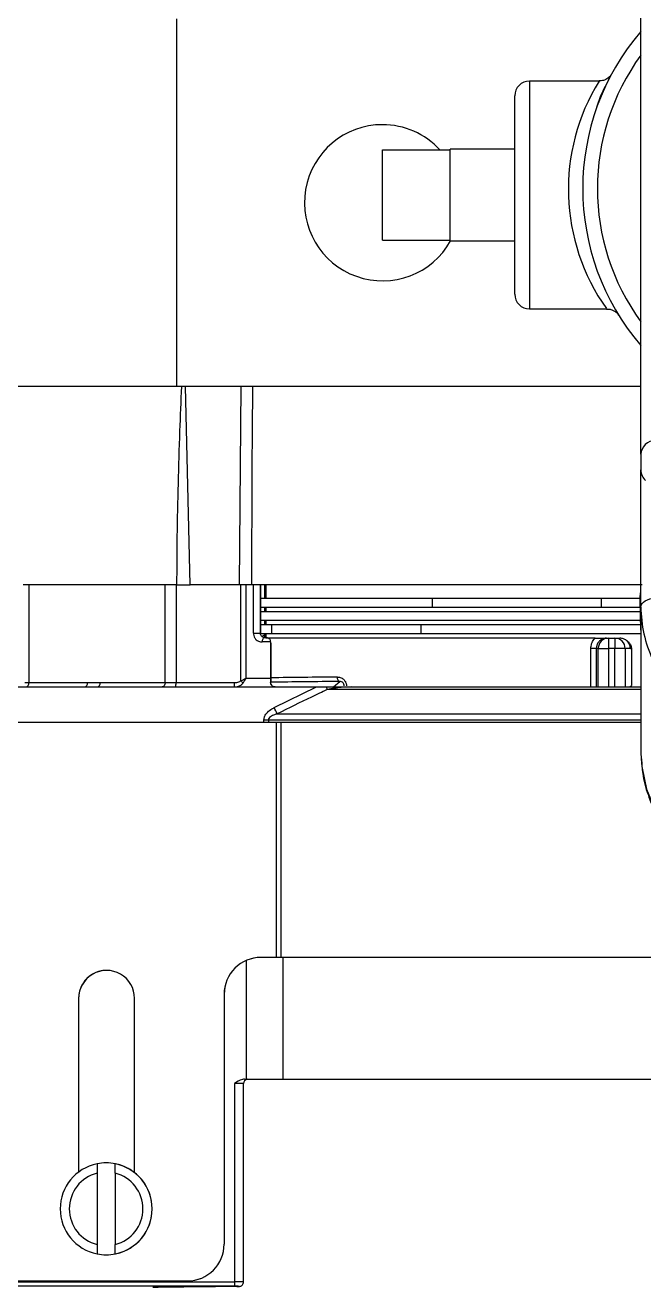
# Model space of a CAD drawing. Extents: x 7 to 135, y 3 to 97.
# Drawn here: x 54.481 to 56.585, y 80.992 to 85.283 of the extents above; entities that cross this region are included whole.
import ezdxf

# ---------------------------------------------------------------- set-up
doc = ezdxf.new("R2010")
doc.units = 0
doc.header["$MEASUREMENT"] = 0
doc.layers.add('OBJECT', color=7, linetype='CONTINUOUS')

msp = doc.modelspace()

# ---------------------------------------------------------------- linework, layer by layer
at = {"layer": 'OBJECT'}
for p, q in [((56.5754, 83.8236), (56.5754, 85.7068)), ((54.9964, 84.0543), (54.9964, 85.3043)), ((56.433, 85.0931), (56.1964, 85.0931)), ((56.1964, 85.0931), (56.1964, 84.3181)), ((56.1464, 84.3681), (56.1464, 85.0431)), ((55.6964, 84.5516), (55.6964, 84.8596)), ((55.6964, 84.8596), (55.9264, 84.8596)), ((56.1464, 84.8616), (55.9264, 84.8616)), ((55.9264, 84.8596), (55.9264, 84.8616)), ((55.9264, 84.7305), (55.9264, 84.8596)), ((55.9264, 84.6807), (55.9264, 84.7305)), ((55.9264, 84.5516), (55.9264, 84.6807)), ((55.6964, 84.5516), (55.9264, 84.5516)), ((55.9264, 84.5496), (55.9264, 84.5516)), ((55.9264, 84.5496), (56.1464, 84.5496)), ((56.1964, 84.3181), (56.4581, 84.3181)), ((54.9964, 84.0543), (53.3084, 84.0543)), ((56.5754, 84.0543), (54.9964, 84.0543)), ((55.0414, 83.3793), (55.0265, 84.0543)), ((55.2138, 84.0543), (55.2091, 83.3793)), ((56.5754, 83.8236), (56.5754, 83.7708)), ((56.5754, 83.3054), (56.5754, 83.7708)), ((54.9969, 83.3793), (54.4738, 83.3793)), ((54.4933, 83.3793), (54.4933, 83.0473)), ((54.9565, 83.0473), (54.9565, 83.3793)), ((54.9937, 83.3793), (54.9937, 83.0473)), ((55.2091, 83.3793), (55.0414, 83.3793)), ((55.2147, 83.0537), (55.2147, 83.3793)), ((55.2317, 83.3793), (55.2317, 83.0623)), ((56.5791, 83.3793), (55.2508, 83.3793)), ((55.2572, 83.215), (55.2572, 83.3793)), ((55.2809, 83.3793), (55.2809, 83.215)), ((55.2811, 83.2135), (55.2811, 83.3793)), ((55.2948, 83.3793), (55.2948, 83.3332)), ((55.2993, 83.3793), (55.2993, 83.3332)), ((55.8659, 83.3332), (55.2811, 83.3332)), ((55.8659, 83.3032), (55.8659, 83.3332)), ((56.4409, 83.3332), (55.8659, 83.3332)), ((56.4409, 83.3032), (56.4409, 83.3332)), ((56.5754, 83.3332), (56.4409, 83.3332)), ((56.5725, 83.3403), (56.5754, 83.3567)), ((56.5725, 83.3347), (56.5725, 83.3399)), ((56.5754, 83.3332), (56.5725, 83.3332)), ((56.5754, 83.2257), (56.5726, 83.3316)), ((55.8659, 83.3032), (55.2811, 83.3032)), ((56.5737, 83.2883), (55.2811, 83.2883)), ((55.2948, 83.3032), (55.2948, 83.2883)), ((55.2993, 83.3032), (55.2993, 83.2883)), ((56.4409, 83.3032), (55.8659, 83.3032)), ((56.5754, 83.3032), (56.4409, 83.3032)), ((56.5754, 83.3054), (56.5754, 83.1797)), ((56.5745, 83.2583), (55.2811, 83.2583)), ((55.3201, 83.2434), (55.2811, 83.2434)), ((55.2948, 83.2583), (55.2948, 83.2434)), ((55.2993, 83.2583), (55.2993, 83.2434)), ((55.3201, 83.2134), (55.3201, 83.2434)), ((55.8276, 83.2434), (55.3201, 83.2434)), ((55.8276, 83.2134), (55.8276, 83.2434)), ((56.5754, 83.2434), (55.8276, 83.2434)), ((55.2572, 83.215), (55.2809, 83.215)), ((55.2809, 83.215), (55.2811, 83.2135)), ((55.2811, 83.2135), (55.2811, 83.2133)), ((55.2814, 83.2114), (55.2811, 83.2133)), ((55.3201, 83.2134), (55.2816, 83.2134)), ((55.2948, 83.2101), (55.2947, 83.1983)), ((55.2948, 83.2134), (55.2948, 83.2133)), ((55.2948, 83.2133), (55.2948, 83.2101)), ((55.2993, 83.2134), (55.2993, 83.1983)), ((56.4194, 83.1983), (55.2998, 83.1983)), ((55.8276, 83.2134), (55.3201, 83.2134)), ((56.5754, 83.2134), (55.8276, 83.2134)), ((56.4586, 83.1983), (56.4651, 83.1983)), ((56.4651, 83.1983), (56.4869, 83.1983)), ((56.4869, 83.1983), (56.5042, 83.1983)), ((55.3162, 83.1836), (55.3156, 83.1881)), ((55.3157, 83.186), (55.3157, 83.1857)), ((55.3164, 83.1815), (55.3157, 83.186)), ((55.3157, 83.1857), (55.3157, 83.0623)), ((55.3164, 83.1815), (55.3164, 83.0473)), ((55.3164, 83.1815), (55.3164, 83.1815)), ((56.4237, 83.1633), (56.4051, 83.1633)), ((56.4051, 83.0323), (56.4051, 83.1633)), ((56.4301, 83.1633), (56.4237, 83.1633)), ((56.4237, 83.1633), (56.4237, 83.0323)), ((56.4301, 83.1633), (56.465, 83.1633)), ((56.4301, 83.0323), (56.4301, 83.1633)), ((56.4868, 83.1633), (56.465, 83.1633)), ((56.465, 83.1633), (56.465, 83.0323)), ((56.5219, 83.1633), (56.4868, 83.1633)), ((56.4868, 83.0323), (56.4868, 83.1633)), ((56.5238, 83.1922), (56.5199, 83.1941)), ((56.5392, 83.1633), (56.5219, 83.1633)), ((56.5219, 83.1633), (56.5219, 83.0323)), ((56.5432, 83.1612), (56.5432, 83.0373)), ((56.5754, 83.1797), (56.5754, 82.8098)), ((54.4323, 83.0323), (55.4721, 83.0323)), ((54.4796, 83.0473), (54.4933, 83.0473)), ((54.4933, 83.0473), (54.693, 83.0473)), ((54.7359, 83.0473), (54.9565, 83.0473)), ((54.9565, 83.0473), (54.9937, 83.0473)), ((54.9937, 83.0473), (55.1932, 83.0473)), ((55.2317, 83.0623), (55.3157, 83.0623)), ((55.3157, 83.0473), (55.3164, 83.0473)), ((55.3277, 82.9623), (55.4721, 83.0323)), ((55.4721, 83.0323), (55.5045, 83.0323)), ((55.529, 83.0323), (55.5505, 83.0511)), ((55.5921, 83.0323), (56.5754, 83.0323)), ((56.5378, 83.0323), (56.5432, 83.0373)), ((56.5754, 83.0235), (55.5085, 83.0235)), ((55.3383, 82.9411), (56.5754, 82.9411)), ((54.4291, 82.9123), (55.3347, 82.9123)), ((55.3079, 82.9199), (55.2928, 82.9199)), ((55.2928, 82.9123), (55.2928, 82.9199)), ((56.5754, 82.9199), (55.3079, 82.9199)), ((55.3079, 82.9199), (55.3079, 82.9123)), ((55.3347, 82.9123), (55.3347, 82.1123)), ((55.3347, 82.9123), (55.3506, 82.9123)), ((55.3506, 82.9123), (55.3506, 82.1123)), ((55.3506, 82.9123), (56.5754, 82.9123)), ((56.5754, 82.8098), (56.5759, 82.7883)), ((55.2338, 81.6983), (55.2338, 82.1024)), ((55.3347, 82.1123), (55.2824, 82.1123)), ((55.3506, 82.1123), (55.3347, 82.1123)), ((56.9564, 82.1123), (55.3506, 82.1123)), ((55.3571, 82.1123), (55.3571, 81.6983)), ((54.6624, 81.9733), (54.6624, 81.3823)), ((54.6624, 81.9733), (54.6625, 81.9733)), ((54.6625, 81.9733), (54.6625, 81.3824)), ((54.8524, 81.3806), (54.8524, 81.9733)), ((55.1574, 81.9873), (55.1574, 81.1373)), ((55.1575, 81.9873), (55.1574, 81.9873)), ((55.1575, 81.9873), (55.1575, 81.1373)), ((55.2264, 81.6983), (55.2338, 81.6983)), ((55.2338, 81.6983), (55.3015, 81.6983)), ((55.3015, 81.6983), (56.9464, 81.6983)), ((55.1927, 81.6833), (55.1927, 81.009)), ((55.2232, 81.6833), (55.1927, 81.6833)), ((55.2232, 81.0087), (55.2232, 81.6833)), ((54.7251, 81.4104), (54.725, 81.3786)), ((54.7252, 81.4104), (54.7251, 81.4104)), ((54.7252, 81.4104), (54.7252, 81.1041)), ((54.7564, 81.4135), (54.7562, 81.4135)), ((54.787, 81.3786), (54.7871, 81.4104)), ((54.7871, 81.4104), (54.7872, 81.4104)), ((54.725, 81.3786), (54.725, 81.1359)), ((54.787, 81.3786), (54.787, 81.1359)), ((54.725, 81.1359), (54.7251, 81.1041)), ((54.7251, 81.1041), (54.7252, 81.1041)), ((54.7562, 81.101), (54.7564, 81.101)), ((54.7871, 81.1041), (54.787, 81.1359)), ((54.7872, 81.1041), (54.7871, 81.1041)), ((55.1574, 81.1373), (55.1575, 81.1373)), ((54.4291, 81.0123), (55.0324, 81.0123)), ((54.4323, 81.009), (55.1927, 81.009)), ((55.0325, 81.0123), (55.0324, 81.0123)), ((55.1928, 80.994), (54.4323, 80.994))]:
    msp.add_line(p, q, dxfattribs=at)
at = {"layer": 'OBJECT', "flags": 128}
for points in [[(56.5754, 83.3054), (56.5763, 83.311), (56.5792, 83.3163), (56.5838, 83.3213), (56.59, 83.3256), (56.5976, 83.3292), (56.6062, 83.3319), (56.6156, 83.3335), (56.6254, 83.334)], [(55.2873, 83.1854), (55.2874, 83.1883), (55.2879, 83.1912), (55.2887, 83.1938), (55.2897, 83.1961), (55.291, 83.1979), (55.2925, 83.1993), (55.2941, 83.2001), (55.2958, 83.2004)], [(56.5432, 83.1612), (56.5413, 83.1621), (56.5392, 83.1633)], [(54.9565, 83.0473), (54.9563, 83.0444), (54.9557, 83.0415), (54.9548, 83.039), (54.9536, 83.0367), (54.9522, 83.0348), (54.9505, 83.0334), (54.9487, 83.0326), (54.9469, 83.0323)], [(55.5505, 83.0511), (55.549, 83.0515), (55.5476, 83.0523), (55.5463, 83.0537), (55.5452, 83.0556), (55.5442, 83.0579), (55.5435, 83.0604), (55.543, 83.0632), (55.5429, 83.0661)], [(56.5759, 82.7883), (56.5781, 82.7617), (56.5943, 82.6851), (56.6245, 82.6115), (56.668, 82.5425), (56.7239, 82.4797), (56.7908, 82.4246), (56.8671, 82.3785), (56.9511, 82.3425), (57.0408, 82.3173), (57.1342, 82.3037), (57.229, 82.3018), (57.323, 82.3118), (57.4141, 82.3334), (57.5001, 82.3661), (57.5791, 82.4092), (57.6491, 82.4616), (57.7085, 82.5221), (57.756, 82.5894), (57.7905, 82.6617), (57.8111, 82.7376), (57.8174, 82.8098)]]:
    msp.add_lwpolyline(points, dxfattribs=at)
at = {"layer": 'OBJECT'}
for centre, radius, start, end in [((57.1964, 84.7278), 0.819, 139.3094, 220.6906), ((57.1964, 84.7278), 0.769, 143.8565, 216.1435), ((56.1964, 85.0431), 0.05, 90, 180), ((57.0282, 84.7251), 0.6997, 148.268, 215.4449), ((55.6964, 84.6793), 0.2655, 90, 330.7571), ((55.6964, 84.6793), 0.2655, 42.773, 90), ((56.1964, 84.3681), 0.05, 180, 270), ((56.6254, 83.7708), 0.05, 180, 226.8214), ((57.0054, 83.3069), 0.4301, 180.2014, 204.9991), ((56.4651, 83.1633), 0.035, 90.0032, 180.0032), ((59.9829, 83.172), 3.5179, 179.5725, 180.1425), ((60.0047, 83.172), 3.5179, 179.5725, 180.1425), ((56.4869, 83.1633), 0.035, 359.98, 89.98), ((54.4798, 83.0458), 0.0136, 278.2877, 6.3877), ((54.6797, 83.0455), 0.0134, 281.0201, 7.8548), ((54.7226, 83.0454), 0.0134, 281.6488, 8.1572), ((54.8054, 83.0435), 0.1883, 356.575, 1.1405), ((55.0049, 83.0435), 0.1883, 356.575, 1.1405), ((54.6817, 82.6146), 0.6906, 38.572, 39.4873), ((55.3307, 83.0473), 0.015, 200.3177, 270), ((50.0074, 80.4886), 6.0571, 24.74034, 24.83189), ((47.2202, 78.9101), 9.0638, 26.4063, 26.55611), ((55.2824, 81.9873), 0.125, 90.0001, 180.0001), ((55.2825, 81.9873), 0.125, 90.0001, 180.0001), ((54.7574, 81.9733), 0.095, 359.9999, 180.0001), ((54.7575, 81.9733), 0.095, 90.0001, 180.0001), ((55.2382, 81.6833), 0.015, 97.4705, 180), ((54.7561, 81.2573), 0.1563, 101.4436, 258.5564), ((54.7562, 81.2573), 0.1562, 78.5566, 101.4434), ((54.7564, 81.2573), 0.1563, 270.0001, 89.9999), ((54.7561, 81.2573), 0.1563, 281.4436, 78.5564), ((54.756, 81.2573), 0.1253, 104.3301, 255.6699), ((54.756, 81.2573), 0.1253, 284.3301, 75.6699), ((54.7562, 81.2573), 0.1562, 258.5566, 281.4434), ((55.0324, 81.1373), 0.125, 270.0001, 0.0001), ((55.0325, 81.1373), 0.125, 270.0001, 0.0001), ((56.7624, 81.0053), 1.5696, 179.8663, 180.4138)]:
    msp.add_arc(centre, radius, start, end, dxfattribs=at)
for centre, major_axis, ratio, start_param, end_param in [((56.6254, 83.8236), (0.05, 0), 0.938361, 1.570796, 3.141593), ((56.6913, 83.3399), (0, 0.12), 0.989788, 1.567456, 1.570796), ((56.0842, 81.2707), (2.3173, 0), 0.913664, 1.357205, 1.358461), ((56.6913, 83.3347), (0, 0.12), 0.989788, 1.570796, 1.583887), ((56.6913, 83.3347), (-0.0032, 0.12), 0.989774, 1.557649, 1.570738), ((57.2024, 83.1673), (3.265, 0.0001), 0.017375, 2.194753, 2.199938), ((57.2025, 83.1523), (3.345, -0.0001), 0.017455, 2.175496, 2.177311), ((57.2025, 83.1373), (3.36, -0.0001), 0.017377, 2.167035, 2.177311), ((57.2024, 83.0173), (3.265, 0.0001), 0.017375, 2.103969, 2.186637), ((57.2024, 83.0023), (3.25, 0.0001), 0.017455, 2.103969, 2.189907), ((55.1928, 81.0087), (0.0304, 0), 0.008843, 0, 1.573284), ((57.2025, 80.9382), (3.7397, -0.0002), 0.017455, 2.135529, 2.228925), ((55.1928, 80.9937), (0.0154, 0), 0.017455, 5.277122, 7.85647)]:
    msp.add_ellipse(centre, major_axis=major_axis, ratio=ratio, start_param=start_param, end_param=end_param, dxfattribs=at)
for points, knots in [([(56.423, 84.9957), (56.4239, 84.9988), (56.4355, 85.0398), (56.455, 85.0756), (56.4713, 85.1091), (56.4746, 85.1151), (56.4763, 85.1181)], [0, 0, 0, 0, 0.037849, 0.511768, 0.751933, 1, 1, 1, 1]), ([(56.4684, 85.1083), (56.4667, 85.1066), (56.4611, 85.1007), (56.4488, 85.0945), (56.438, 85.0937), (56.433, 85.0934)], [0, 0, 0, 0, 0.179336, 0.61954, 1, 1, 1, 1]), ([(56.458, 84.3177), (56.4612, 84.3177), (56.4683, 84.3179), (56.4783, 84.3145), (56.4864, 84.3103), (56.4903, 84.3069), (56.4918, 84.3056)], [0, 0, 0, 0, 0.258899, 0.576587, 0.843131, 1, 1, 1, 1]), ([(56.501, 84.2951), (56.5011, 84.295), (56.5018, 84.2938), (56.5003, 84.2961), (56.4951, 84.3051), (56.4923, 84.3098)], [0, 0, 0, 0, 0.07857, 0.511354, 1, 1, 1, 1]), ([(54.9969, 83.3793), (54.9972, 83.4342), (54.9977, 83.5491), (55.0014, 83.7237), (55.0065, 83.8938), (55.0109, 84.0039), (55.013, 84.0543)], [0, 0, 0, 0, 0.24402, 0.510283, 0.77599, 1, 1, 1, 1]), ([(55.254, 84.0543), (55.2536, 84.0085), (55.2523, 83.873), (55.2511, 83.648), (55.2509, 83.4689), (55.2508, 83.3793)], [0, 0, 0, 0, 0.2038319, 0.6019161, 1, 1, 1, 1]), ([(54.9969, 83.3793), (55.0026, 83.3793), (55.0139, 83.3793), (55.03, 83.3793), (55.0391, 83.3793), (55.0414, 83.3793)], [0, 0, 0, 0, 0.425022, 0.850044, 1, 1, 1, 1]), ([(55.2508, 83.3793), (55.2475, 83.3793), (55.2386, 83.3793), (55.2239, 83.3793), (55.2132, 83.3793), (55.2091, 83.3793)], [0, 0, 0, 0, 0.263884, 0.723096, 1, 1, 1, 1]), ([(55.2572, 83.215), (55.2572, 83.2141), (55.2573, 83.21), (55.2593, 83.2027), (55.2652, 83.1937), (55.2748, 83.1867), (55.283, 83.1858), (55.2873, 83.1854)], [0, 0, 0, 0, 0.052631, 0.24013, 0.426923, 0.706347, 1, 1, 1, 1]), ([(55.2958, 83.2004), (55.2937, 83.2006), (55.2898, 83.2009), (55.2851, 83.2042), (55.2823, 83.2082), (55.2812, 83.2114), (55.2809, 83.2135), (55.2809, 83.2146), (55.2809, 83.215)], [0, 0, 0, 0, 0.329498, 0.623499, 0.798895, 0.901792, 0.957376, 1, 1, 1, 1]), ([(55.2866, 83.2038), (55.2876, 83.2046), (55.2898, 83.2067), (55.293, 83.2088), (55.2948, 83.2101)], [0, 0, 0, 0, 0.423533, 1, 1, 1, 1]), ([(55.3157, 83.186), (55.3157, 83.1868), (55.3156, 83.1887), (55.3147, 83.1918), (55.3126, 83.1955), (55.3079, 83.1996), (55.3036, 83.2005), (55.3008, 83.2005), (55.3008, 83.2005)], [0, 0, 0, 0, 0.066975, 0.149663, 0.280169, 0.529299, 0.995554, 1, 1, 1, 1]), ([(56.4051, 83.1633), (56.4056, 83.1688), (56.4067, 83.1798), (56.4131, 83.1914), (56.4181, 83.1968), (56.4194, 83.1983)], [0, 0, 0, 0, 0.42401, 0.848241, 1, 1, 1, 1]), ([(56.4194, 83.1983), (56.4233, 83.1983), (56.4316, 83.1983), (56.444, 83.1984), (56.4534, 83.1985), (56.4623, 83.1985), (56.4709, 83.1984), (56.4814, 83.1983), (56.4897, 83.1983), (56.4909, 83.1983)], [0, 0, 0, 0, 0.152819, 0.318922, 0.483759, 0.522664, 0.667715, 0.953908, 1, 1, 1, 1]), ([(56.4586, 83.1983), (56.4557, 83.198), (56.449, 83.1976), (56.4392, 83.1931), (56.4306, 83.1852), (56.4249, 83.1749), (56.4241, 83.1671), (56.4237, 83.1633)], [0, 0, 0, 0, 0.16017, 0.377537, 0.588176, 0.794611, 1, 1, 1, 1]), ([(56.5392, 83.1633), (56.5392, 83.1638), (56.5391, 83.1664), (56.5382, 83.1729), (56.5344, 83.1822), (56.5265, 83.1911), (56.516, 83.1971), (56.5081, 83.1979), (56.5042, 83.1983)], [0, 0, 0, 0, 0.0309437, 0.1413832, 0.3560467, 0.5707007, 0.7853503, 1, 1, 1, 1]), ([(56.5237, 83.192), (56.526, 83.1909), (56.5319, 83.188), (56.5387, 83.1794), (56.5427, 83.1697), (56.543, 83.1635), (56.5432, 83.1612)], [0, 0, 0, 0, 0.200491, 0.517244, 0.825385, 1, 1, 1, 1]), ([(54.693, 83.0473), (54.7007, 83.0472), (54.7149, 83.0471), (54.7293, 83.0472), (54.7359, 83.0473)], [0, 0, 0, 0, 0.5404155, 1, 1, 1, 1]), ([(55.1929, 83.0323), (55.1953, 83.0324), (55.2021, 83.0328), (55.2115, 83.0362), (55.2184, 83.0414), (55.221, 83.0444), (55.2216, 83.0451)], [0, 0, 0, 0, 0.223031, 0.63216, 0.91455, 1, 1, 1, 1]), ([(55.1932, 83.0473), (55.1982, 83.0477), (55.2052, 83.0483), (55.2121, 83.0517), (55.2142, 83.0534), (55.2147, 83.0537)], [0, 0, 0, 0, 0.651997, 0.922733, 1, 1, 1, 1]), ([(55.2147, 83.0537), (55.2179, 83.0551), (55.2217, 83.0568), (55.2261, 83.0591), (55.2281, 83.0602), (55.2298, 83.0612), (55.2307, 83.0617), (55.2311, 83.062), (55.2314, 83.0621), (55.2315, 83.0622), (55.2315, 83.0622), (55.2316, 83.0623), (55.2317, 83.0623)], [0, 0, 0, 0, 0.526694, 0.61402, 0.795111, 0.88981, 0.940526, 0.967866, 0.982633, 0.987909, 0.989065, 1, 1, 1, 1]), ([(55.2216, 83.0451), (55.2237, 83.048), (55.2261, 83.0513), (55.2287, 83.0559), (55.2298, 83.0581), (55.2307, 83.06), (55.2312, 83.0611), (55.2314, 83.0616), (55.2315, 83.0619), (55.2316, 83.062), (55.2316, 83.0621), (55.2316, 83.0622), (55.2317, 83.0623)], [0, 0, 0, 0, 0.525285, 0.614049, 0.794902, 0.889598, 0.94036, 0.96775, 0.982555, 0.98791, 0.989059, 1, 1, 1, 1]), ([(55.3157, 83.0623), (55.3157, 83.0593), (55.3157, 83.0539), (55.3157, 83.0493), (55.3157, 83.0473)], [0, 0, 0, 0, 0.553559, 1, 1, 1, 1]), ([(55.3166, 83.0421), (55.3163, 83.043), (55.3158, 83.0446), (55.3157, 83.0465), (55.3157, 83.0473)], [0, 0, 0, 0, 0.624767, 1, 1, 1, 1]), ([(55.3306, 83.0323), (55.3306, 83.0323), (55.3266, 83.0323), (55.321, 83.0338), (55.3175, 83.0405), (55.3166, 83.0421)], [0, 0, 0, 0, 0.006104, 0.762606, 1, 1, 1, 1]), ([(55.5045, 83.0323), (55.52, 83.0323), (55.5493, 83.0323), (55.5781, 83.0323), (55.5919, 83.0323), (55.5921, 83.0323)], [0, 0, 0, 0, 0.525662, 0.9928248, 1, 1, 1, 1]), ([(55.5921, 83.0323), (55.58, 83.0321), (55.5519, 83.0317), (55.5243, 83.0265), (55.5085, 83.0235)], [0, 0, 0, 0, 0.430842, 1, 1, 1, 1]), ([(55.5429, 83.0661), (55.5473, 83.0656), (55.5557, 83.0647), (55.5654, 83.0575), (55.5713, 83.0486), (55.5732, 83.0414), (55.5733, 83.0373), (55.5734, 83.0364)], [0, 0, 0, 0, 0.301093, 0.566705, 0.758427, 0.950617, 1, 1, 1, 1]), ([(55.5659, 83.0364), (55.5658, 83.0369), (55.5658, 83.0385), (55.5653, 83.0405), (55.5642, 83.0435), (55.5616, 83.0472), (55.5567, 83.0505), (55.5527, 83.0509), (55.5505, 83.0511)], [0, 0, 0, 0, 0.041401, 0.156913, 0.207387, 0.387615, 0.664232, 1, 1, 1, 1]), ([(55.5085, 83.0235), (55.4904, 83.015), (55.4333, 82.9882), (55.3768, 82.9602), (55.3383, 82.9411)], [0, 0, 0, 0, 0.317174, 1, 1, 1, 1]), ([(55.2928, 82.9199), (55.2932, 82.9235), (55.294, 82.9316), (55.3022, 82.9446), (55.3141, 82.9549), (55.3239, 82.9602), (55.3277, 82.9623)], [0, 0, 0, 0, 0.189166, 0.420533, 0.774853, 1, 1, 1, 1]), ([(55.3383, 82.9411), (55.335, 82.9401), (55.327, 82.9376), (55.3169, 82.9328), (55.3102, 82.9268), (55.3082, 82.9225), (55.308, 82.9206), (55.3079, 82.9199)], [0, 0, 0, 0, 0.266162, 0.648894, 0.856832, 0.941655, 1, 1, 1, 1]), ([(56.5773, 82.7875), (56.5782, 82.7708), (56.5803, 82.7297), (56.598, 82.6656), (56.6279, 82.5967), (56.6696, 82.5321), (56.7217, 82.473), (56.7834, 82.4206), (56.8534, 82.3759), (56.9303, 82.3399), (57.0127, 82.3133), (57.0988, 82.2967), (57.1869, 82.2904), (57.2752, 82.2945), (57.362, 82.309), (57.4456, 82.3335), (57.5242, 82.3678), (57.5962, 82.4111), (57.6602, 82.4626), (57.7147, 82.5212), (57.7586, 82.5857), (57.7914, 82.6548), (57.8107, 82.7269), (57.8189, 82.7792), (57.8169, 82.8068), (57.8167, 82.8099)], [0, 0, 0, 0, 0.0307187, 0.0759109, 0.1211529, 0.1665304, 0.2120878, 0.2578267, 0.3037191, 0.3497254, 0.3958088, 0.4419419, 0.4881084, 0.5343006, 0.5805155, 0.6267501, 0.6729966, 0.7192371, 0.7654403, 0.8115603, 0.8575415, 0.9033323, 0.9489062, 0.9942802, 1, 1, 1, 1]), ([(55.2264, 81.6983), (55.2242, 81.6981), (55.2118, 81.6971), (55.2011, 81.6892), (55.1928, 81.6833), (55.1927, 81.6833)], [0, 0, 0, 0, 0.18299, 0.994132, 1, 1, 1, 1]), ([(55.2012, 80.9935), (55.2029, 80.9935), (55.2063, 80.9936), (55.2081, 80.9936), (55.2099, 80.9938), (55.2117, 80.994), (55.2147, 80.995), (55.2185, 80.9974), (55.2216, 81.0014), (55.2232, 81.0055), (55.223, 81.008), (55.223, 81.0087)], [0, 0, 0, 0, 0.168865, 0.351847, 0.391431, 0.432502, 0.517773, 0.653332, 0.794252, 0.941036, 1, 1, 1, 1])]:
    msp.add_open_spline(points, degree=3, knots=knots, dxfattribs=at)

doc.saveas('drawing.dxf')
